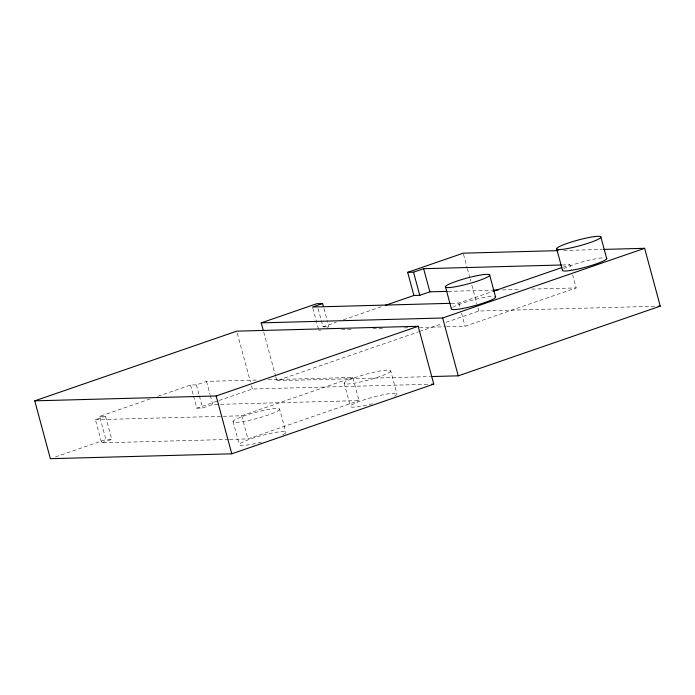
<?xml version="1.0" encoding="UTF-8"?>
<svg xmlns="http://www.w3.org/2000/svg" width="695" height="695" viewBox="0 0 695 695"><rect width="100%" height="100%" fill="white"/><g stroke="black" fill="none" stroke-linecap="round" stroke-linejoin="round"><path stroke-width="0.52" stroke-dasharray="3.48 2.61" d="M318.128 308.736L323.019 326.841L336.293 322.263M343.443 319.796L381.234 306.756M326.85 327.38L328.865 326.685L327.779 322.662M99.663 416.383L105.518 416.227L111.756 439.37L105.909 439.527L99.663 416.383L150.728 398.774M157.878 396.306L190.56 385.03L196.416 384.874L206.511 381.39L257.454 380.017M228.464 439.448L101.661 442.854L95.415 419.711L105.518 416.227M451.246 303.307L458.83 303.098L492.468 291.5M562.794 267.236L569.935 264.778L571.29 269.808M55.409 456.945L105.909 439.527M193.549 396.089L196.807 408.165L218.013 400.85M219.021 400.502L252.355 389L428.381 384.274M275.715 376.577L276.827 380.712L418.329 331.897M419.354 331.541L441.916 323.757M446.016 322.341L478.829 311.021L654.846 306.295M101.661 442.854L111.756 439.37M196.807 408.165L202.653 408.008L212.757 404.525L359.063 400.598L352.825 377.455L267.201 379.757M446.65 326.737L465.077 326.242L576.172 287.912L572.645 274.829M95.415 419.711L241.721 415.784L352.825 377.455M229.541 439.414L247.967 438.919L359.063 400.598M563.654 250.487L602.53 249.436M562.342 264.977L569.935 264.778M448.292 291.344L491.643 290.18M502.476 289.893L519.817 289.424M531.736 289.103L576.172 287.912M323.019 326.841L328.865 326.685M318.77 330.168L320.934 330.108M341.523 329.56L352.365 329.265M372.954 328.709L384.874 328.396M404.386 327.866L408.721 327.753M419.554 327.458L445.573 326.763M276.827 380.712L430.179 376.594M463.495 254.214L467.118 267.644M467.396 268.678L469.907 277.974M470.185 279.008L470.741 281.067M471.862 285.202L476.874 303.793M477.986 307.928L478.829 311.021M458.83 303.098L459.916 307.129M461.549 313.158L465.077 326.242M390.764 371.06A24.169 3.11 -15.1 0 1 354.711 383.136A24.169 3.11 -15.1 0 1 356.882 376.994A24.169 3.11 -15.1 0 1 390.764 371.06L397.01 394.195M323.983 308.58L327.51 321.655M344.138 383.067L350.384 406.201M312.793 308.041L318.492 329.161M263.735 332.167L275.437 375.543M279.668 409.39A24.169 3.11 -15.1 0 1 243.615 421.465A24.169 3.11 -15.1 0 1 245.787 415.323A24.169 3.11 -15.1 0 1 279.668 409.39L285.914 432.525M237.299 333.226L250.4 381.772M251.52 385.899L252.355 389M241.721 415.784L247.967 438.919M233.042 421.396L239.288 444.531M206.511 381.39L210.046 394.465M210.316 395.472L212.757 404.525M196.416 384.874L199.126 394.934M199.396 395.933L202.653 408.008M190.56 385.03L193.279 395.09M452.758 307.355A22.961 2.954 -15.1 0 1 472.696 300.101A22.961 2.954 -15.1 0 1 493.598 296.331M563.836 268.783A22.961 2.954 -15.1 0 1 583.765 261.529A22.961 2.954 -15.1 0 1 604.676 257.758M372.442 403.752A24.169 3.11 -15.1 0 1 350.775 405.663A24.169 3.11 -15.1 0 1 381.242 395.151A24.169 3.11 -15.1 0 1 394.543 396.124M261.346 442.081A24.169 3.11 -15.1 0 1 240.027 443.688A24.169 3.11 -15.1 0 1 273.039 432.881A24.169 3.11 -15.1 0 1 280.919 435.669"/><path stroke-width="1.04" d="M34.75 400.841L236.743 331.159L418.173 326.285L433.776 384.127L231.783 453.818L50.361 458.691L34.75 400.841L216.171 395.976L418.173 326.285M263.17 330.099L261.224 322.871L316.772 303.706L322.628 303.55L323.436 306.565M447.206 291.379L429.866 291.839L419.763 295.323L413.916 295.479L407.67 272.344L463.218 253.18L558.25 250.626M322.628 303.55L312.524 307.034L450.16 303.333M407.67 272.344L413.525 272.188L423.62 268.704L561.265 265.004M385.317 305.348L413.916 295.479M493.485 291.144L561.777 267.584M261.224 322.871L442.645 317.997L644.639 248.306L660.25 306.147L458.257 375.839L431.256 376.56M603.607 249.409L644.639 248.306M492.72 290.154L498.141 290.006M658.087 306.208L660.25 306.147M431.621 384.187L433.776 384.127M600.923 237.23A22.961 2.954 -15.1 0 1 566.668 248.706A22.961 2.954 -15.1 0 1 568.736 242.868A22.961 2.954 -15.1 0 1 600.923 237.23L606.709 258.679M556.625 248.636L562.42 270.086M489.706 275.263A22.961 2.954 -15.1 0 1 455.451 286.74A22.961 2.954 -15.1 0 1 457.519 280.902A22.961 2.954 -15.1 0 1 489.706 275.263L495.639 297.243M445.408 286.67L451.342 308.649M442.645 317.997L458.257 375.839M423.62 268.704L429.866 291.839M413.525 272.188L419.763 295.323M216.171 395.976L231.783 453.818M494.996 296.504A22.961 2.954 -15.1 0 1 474.485 305.739A22.961 2.954 -15.1 0 1 451.585 308.276M606.5 258.114A22.961 2.954 -15.1 0 1 584.469 267.471A22.961 2.954 -15.1 0 1 562.655 269.712"/></g></svg>
